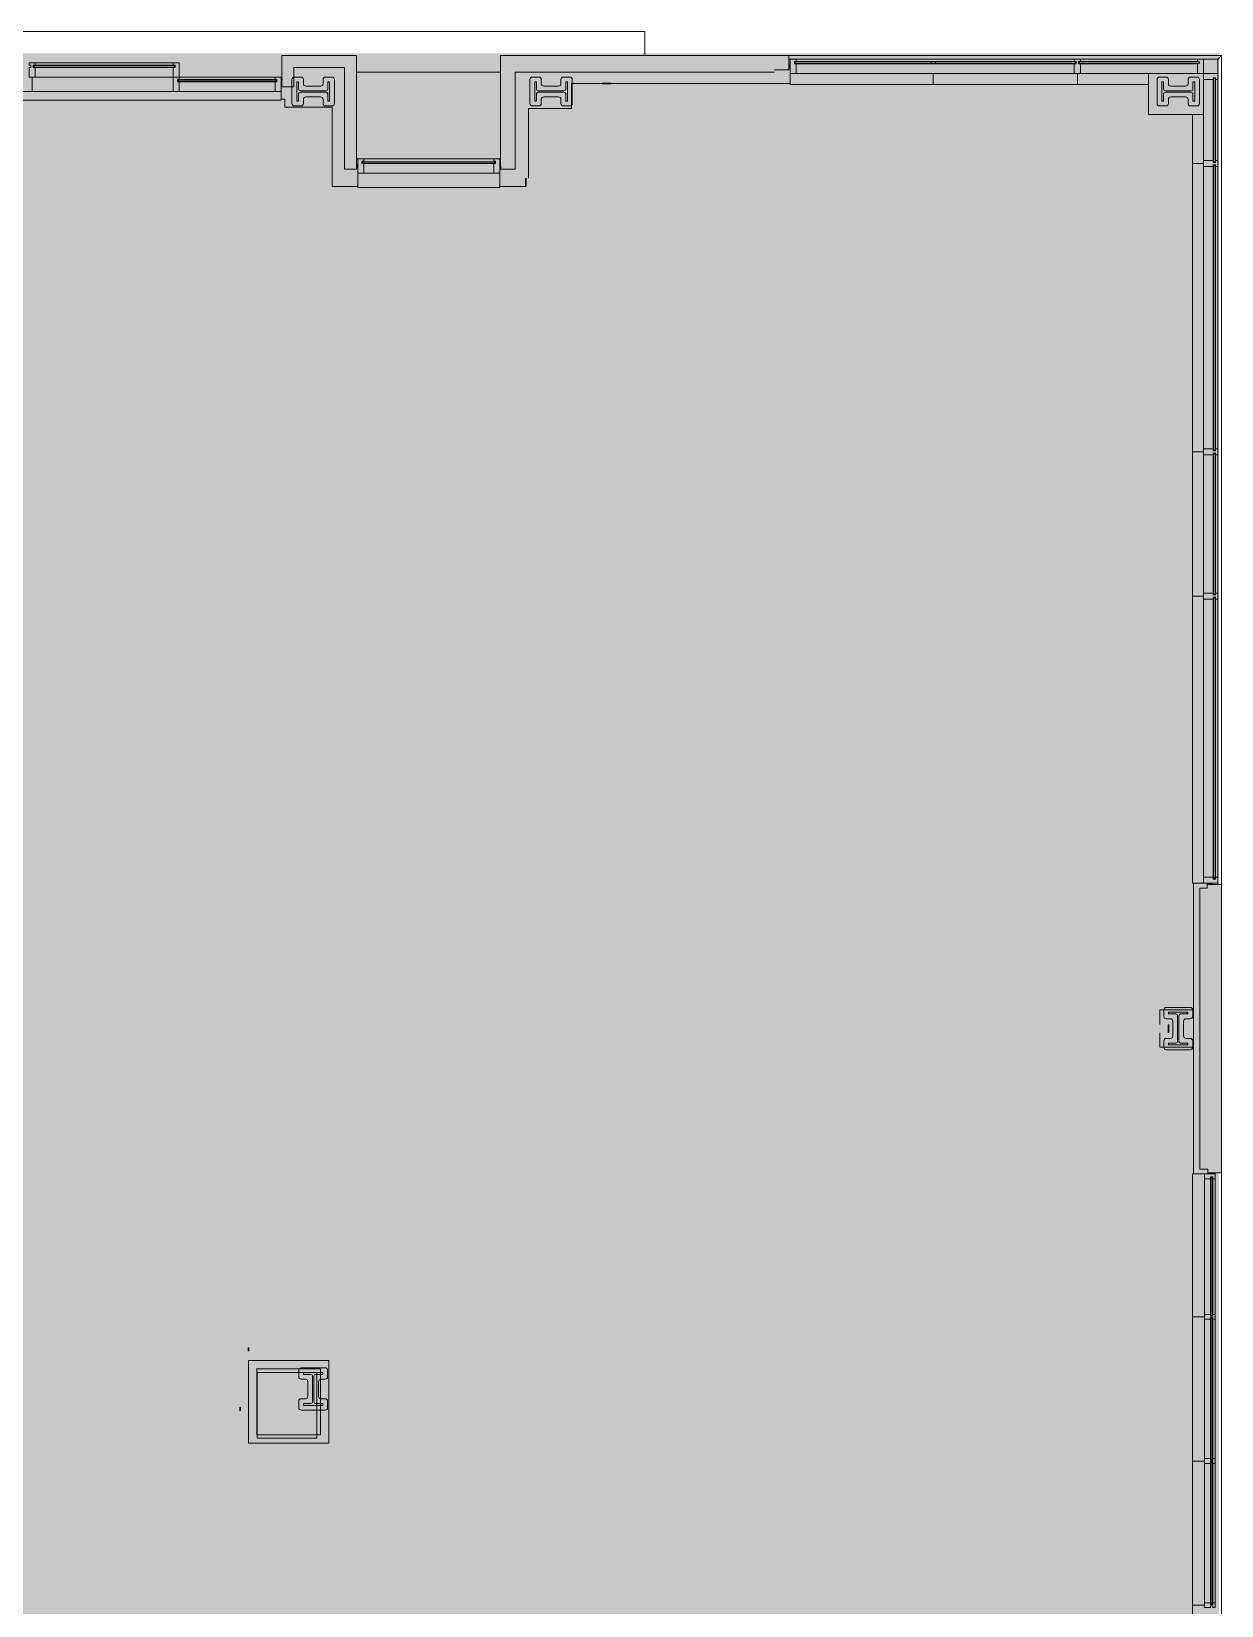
# Model space of a CAD drawing. Header units: inches. Extents: x 1724 to 6154, y -664 to 702.
# Drawn here: x 4029 to 4524, y 47 to 702 of the extents above; entities that cross this region are included whole.
import ezdxf

# ---------------------------------------------------------------- set-up
doc = ezdxf.new("R2010")
doc.units = ezdxf.units.IN
doc.header["$MEASUREMENT"] = 0
doc.layers.get('Defpoints').update_dxf_attribs({"color": 250, "lineweight": 9})
for name, color, linetype, lineweight in [('A-DETL-GENF', 92, 'Continuous', 9), ('A-DOOR', 250, 'Continuous', 9), ('A-GENM', 250, 'Continuous', 9), ('A-WALL', 250, 'Continuous', 9), ('A-WALL-PATT', 111, 'Continuous', 13), ('B-BASE', 250, 'Continuous', 9), ('I-WALL', 2, 'Continuous', 9), ('NABCA_dwg', 8, 'Continuous', 9), ('NB-ROD-SEAL', 250, 'Continuous', 9), ('NB-WIND-EXT', 250, 'Continuous', 9), ('NB-WIND-MULL', 250, 'Continuous', 9), ('NB-WIND-SILL', 250, 'Continuous', 9)]:
    doc.layers.add(name, color=color, linetype=linetype, lineweight=lineweight)

# ---------------------------------------------------------------- blocks, each defined once
blk = doc.blocks.new('NABCA_dwg_MA-2900-8th-120718_dwg-2391440-New Construction - Test Fit Plan-2421454-Reflected Ceiling Plan')
at = {"layer": 'B-BASE'}
for points in [[(-5937.71, -2602.6), (-5937.71, -2591.1), (-5938.21, -2591.1), (-5938.21, -2548.1), (-5969.21, -2548.1), (-5969.21, -2557.1), (-5969.59, -2557.1), (-5969.59, -2566.23), (-5968.04, -2566.23), (-5968.04, -2569.6), (-5948.34, -2569.6), (-5948.34, -2602.6), (-5938.21, -2602.6)], [(-5878.59, -2602.6), (-5867.71, -2602.6), (-5867.71, -2599.1), (-5866.59, -2599.1), (-5866.59, -2570.15), (-5848.67, -2570.15), (-5848.67, -2559.73), (-5757.71, -2559.73), (-5757.71, -2549.6), (-5758.21, -2549.6), (-5758.21, -2548.1), (-5878.21, -2548.1), (-5878.21, -2591.1), (-5878.59, -2591.1), (-5878.59, -2599.1)], [(-5589.84, -2572.6), (-5585.71, -2572.6), (-5585.71, -2555.6), (-5608.59, -2555.6), (-5608.59, -2572.6), (-5593.61, -2572.6)], [(-5580.84, -3013.6), (-5580.84, -3013.1), (-5578.21, -3013.1), (-5578.21, -2893.1), (-5579.71, -2893.1), (-5579.71, -2892.6), (-5589.84, -2892.6), (-5589.84, -2945.35), (-5603.84, -2945.35), (-5603.84, -2951.35), (-5600.21, -2951.35), (-5600.21, -2954.85), (-5603.84, -2954.85), (-5603.84, -2960.85), (-5589.84, -2960.85), (-5589.84, -3013.6)]]:
    blk.add_hatch(color=256, dxfattribs=at).paths.add_polyline_path(points, flags=0)
h = blk.add_hatch(color=256, dxfattribs=at)
h.paths.add_polyline_path([(-5954.71, -3125.65), (-5949.71, -3125.65), (-5949.71, -3091.27), (-5983.17, -3091.27), (-5983.17, -3125.65), (-5979.54, -3125.65)], flags=0)
h.paths.add_polyline_path([(-5968.7, -3123.6), (-5979.54, -3123.6), (-5979.54, -3096.27), (-5954.71, -3096.27), (-5954.71, -3123.6)], flags=0)
at = {"layer": 'A-DOOR', "color": 10, "lineweight": 30}
blk.add_line((-5983.17, -3087.39), (-5983.17, -3085.89), dxfattribs=at)
at = {"layer": 'A-GENM', "color": 10, "lineweight": 30}
blk.add_line((-5986.67, -3112.14), (-5986.67, -3110.64), dxfattribs=at)
at = {"layer": 'A-WALL', "color": 10, "lineweight": 30}
for p, q in [((-5832.46, -2559.73), (-5835.96, -2559.73)), ((-5867.71, -2599.1), (-5867.71, -2602.6)), ((-5600.21, -2954.85), (-5600.21, -2951.35))]:
    blk.add_line(p, q, dxfattribs=at)
at = {"layer": 'B-BASE'}
for p, q in [((-5755.59, -2551.4), (-5755.59, -2550.8)), ((-5699.09, -2551.4), (-5699.09, -2550.8)), ((-5697.34, -2551.4), (-5697.34, -2550.8)), ((-5639.09, -2551.4), (-5639.09, -2550.8)), ((-5637.34, -2551.4), (-5637.34, -2550.8)), ((-5964.04, -2557.1), (-5961.29, -2557.1)), ((-5959.29, -2560.85), (-5953.13, -2560.85)), ((-5952.13, -2558.6), (-5952.13, -2558.1)), ((-5952.13, -2559.85), (-5952.13, -2558.64)), ((-5951.13, -2557.1), (-5948.38, -2557.1)), ((-5947.38, -2558.1), (-5947.38, -2568.1)), ((-5938.21, -2555.1), (-5878.21, -2555.1)), ((-5866.04, -2568.1), (-5866.04, -2558.1)), ((-5865.04, -2557.1), (-5862.29, -2557.1)), ((-5861.29, -2558.1), (-5861.29, -2559.85)), ((-5860.29, -2560.85), (-5854.13, -2560.85)), ((-5853.13, -2559.85), (-5853.13, -2558.1)), ((-5852.13, -2557.1), (-5849.38, -2557.1)), ((-5698.21, -2555.6), (-5698.21, -2560.23)), ((-5638.21, -2555.6), (-5638.21, -2560.23)), ((-5605.04, -2568.1), (-5605.04, -2558.1)), ((-5604.04, -2557.1), (-5601.29, -2557.1)), ((-5600.29, -2558.1), (-5600.29, -2559.85)), ((-5599.29, -2560.85), (-5593.13, -2560.85)), ((-5592.13, -2559.85), (-5592.13, -2558.1)), ((-5591.13, -2557.1), (-5588.38, -2557.1)), ((-5587.38, -2558.1), (-5587.38, -2568.1)), ((-5581.51, -2557.73), (-5580.91, -2557.73)), ((-5579.71, -2555.6), (-5579.71, -2591.85)), ((-5961.54, -2562.85), (-5950.88, -2562.85)), ((-5950.88, -2563.35), (-5961.54, -2563.35)), ((-5960.29, -2566.35), (-5960.29, -2568.1)), ((-5953.13, -2565.35), (-5959.29, -2565.35)), ((-5952.13, -2568.1), (-5952.13, -2566.35)), ((-5862.54, -2562.85), (-5851.88, -2562.85)), ((-5851.88, -2563.35), (-5862.54, -2563.35)), ((-5861.29, -2566.35), (-5861.29, -2568.1)), ((-5854.13, -2565.35), (-5860.29, -2565.35)), ((-5853.13, -2568.1), (-5853.13, -2566.35)), ((-5601.54, -2562.85), (-5590.88, -2562.85)), ((-5590.88, -2563.35), (-5601.54, -2563.35)), ((-5600.29, -2566.35), (-5600.29, -2568.1)), ((-5593.13, -2565.35), (-5599.29, -2565.35)), ((-5592.13, -2568.1), (-5592.13, -2566.35)), ((-5961.29, -2569.1), (-5964.04, -2569.1)), ((-5948.38, -2569.1), (-5951.13, -2569.1)), ((-5862.29, -2569.1), (-5865.04, -2569.1)), ((-5849.38, -2569.1), (-5852.13, -2569.1)), ((-5601.29, -2569.1), (-5604.04, -2569.1)), ((-5588.38, -2569.1), (-5591.13, -2569.1)), ((-5590.34, -2572.6), (-5590.34, -2892.56)), ((-5935.59, -2592.3), (-5935.59, -2592.9)), ((-5935.21, -2591.1), (-5881.09, -2591.1)), ((-5880.71, -2592.9), (-5880.71, -2592.3)), ((-5585.71, -2593.1), (-5590.34, -2593.1)), ((-5581.51, -2592.23), (-5580.91, -2592.23)), ((-5581.51, -2593.98), (-5580.91, -2593.98)), ((-5585.71, -2594.35), (-5585.71, -2771.85)), ((-5579.71, -2594.35), (-5579.71, -2771.85)), ((-5585.71, -2713.1), (-5590.34, -2713.1)), ((-5581.51, -2712.23), (-5580.91, -2712.23)), ((-5581.51, -2713.98), (-5580.91, -2713.98)), ((-5585.71, -2773.1), (-5590.34, -2773.1)), ((-5581.51, -2772.23), (-5580.91, -2772.23)), ((-5581.51, -2773.98), (-5580.91, -2773.98)), ((-5602.21, -2948.02), (-5602.21, -2945.27)), ((-5601.21, -2944.27), (-5591.21, -2944.27)), ((-5590.21, -2945.27), (-5590.21, -2948.02)), ((-5599.46, -2949.02), (-5601.21, -2949.02)), ((-5598.46, -2956.18), (-5598.46, -2950.02)), ((-5593.96, -2950.02), (-5593.96, -2956.18)), ((-5591.21, -2949.02), (-5592.96, -2949.02)), ((-5602.21, -2960.93), (-5602.21, -2958.18)), ((-5601.21, -2957.18), (-5599.46, -2957.18)), ((-5592.96, -2957.18), (-5591.21, -2957.18)), ((-5590.21, -2958.18), (-5590.21, -2960.93)), ((-5591.21, -2961.93), (-5601.21, -2961.93)), ((-5590.34, -3013.6), (-5589.84, -3013.6)), ((-5582.64, -3014.85), (-5582.64, -3072.85)), ((-5582.04, -3014.85), (-5582.04, -3072.85)), ((-5582.04, -3072.48), (-5582.64, -3072.48)), ((-5585.34, -3073.1), (-5590.34, -3073.1)), ((-5585.71, -3073.1), (-5589.84, -3073.1)), ((-5585.34, -3074.1), (-5585.34, -3132.1)), ((-5582.64, -3073.35), (-5582.64, -3132.85)), ((-5582.04, -3073.73), (-5582.64, -3073.73)), ((-5582.04, -3073.35), (-5582.04, -3132.85)), ((-5580.84, -3074.1), (-5580.84, -3132.1)), ((-5962.21, -3098.02), (-5962.21, -3095.27)), ((-5961.21, -3094.27), (-5951.21, -3094.27)), ((-5956.46, -3108.43), (-5956.46, -3097.77)), ((-5955.96, -3097.77), (-5955.96, -3108.43)), ((-5953.21, -3097.02), (-5955.21, -3097.02)), ((-5950.21, -3095.27), (-5950.21, -3098.02)), ((-5959.46, -3099.02), (-5961.21, -3099.02)), ((-5958.46, -3106.18), (-5958.46, -3100.02)), ((-5953.96, -3100.02), (-5953.96, -3106.18)), ((-5951.21, -3099.02), (-5952.96, -3099.02)), ((-5962.21, -3110.93), (-5962.21, -3108.18)), ((-5961.21, -3107.18), (-5959.46, -3107.18)), ((-5955.21, -3109.18), (-5953.21, -3109.18)), ((-5952.96, -3107.18), (-5951.21, -3107.18)), ((-5950.21, -3108.18), (-5950.21, -3110.93)), ((-5953.21, -3111.93), (-5961.21, -3111.93)), ((-5954.71, -3111.93), (-5954.71, -3122.15)), ((-5951.21, -3111.93), (-5953.21, -3111.93)), ((-5979.54, -3123.6), (-5979.54, -3122.16)), ((-5585.34, -3133.1), (-5590.21, -3133.1)), ((-5585.34, -3134.1), (-5585.34, -3192.1)), ((-5582.04, -3132.48), (-5582.64, -3132.48)), ((-5582.64, -3133.35), (-5582.64, -3192.85)), ((-5582.04, -3133.73), (-5582.64, -3133.73)), ((-5582.04, -3133.35), (-5582.04, -3192.85)), ((-5580.84, -3134.1), (-5580.84, -3192.1)), ((-5585.34, -3193.1), (-5590.34, -3193.1)), ((-5582.04, -3192.48), (-5582.64, -3192.48))]:
    blk.add_line(p, q, dxfattribs=at)
at = {"layer": 'B-BASE', "flags": 128}
for points in [[(-5935.21, -3896.6), (-5935.21, -3904.1), (-8374.21, -3904.1), (-8374.21, -2881.08), (-8378.21, -2881.08), (-8378.21, -2538.1), (-5818.21, -2538.1), (-5818.21, -2548.1)], [(-5969.59, -2561.6), (-5969.59, -2566.23), (-5968.04, -2566.23), (-5968.04, -2569.6), (-5948.38, -2569.6), (-5968.04, -2569.6), (-5968.04, -2566.23), (-5969.59, -2566.23), (-5969.59, -2558.6), (-5969.59, -2557.1), (-5969.21, -2557.1), (-5969.21, -2548.1), (-5938.21, -2548.1), (-5938.21, -2591.1), (-5937.71, -2591.1), (-5937.71, -2593.6), (-5937.71, -2602.6), (-5948.34, -2602.6), (-5948.34, -2593.6), (-5948.34, -2569.6), (-5948.38, -2569.6), (-5948.34, -2569.6), (-5948.34, -2593.6), (-5948.34, -2602.6), (-5937.71, -2602.6), (-5937.71, -2594.6)], [(-5878.59, -2594.6), (-5878.59, -2602.6), (-5867.71, -2602.6), (-5878.59, -2602.6), (-5878.59, -2593.6), (-5878.59, -2591.1), (-5878.21, -2591.1), (-5878.21, -2548.1), (-5758.21, -2548.1), (-5578.21, -2548.1), (-5579.71, -2549.6)], [(-5764.21, -2554.1), (-5758.21, -2554.1), (-5758.21, -2548.1), (-5878.21, -2548.1), (-5878.21, -2593.6), (-5878.21, -2595.35), (-5872.21, -2595.35), (-5872.21, -2593.6), (-5872.21, -2555.1), (-5764.21, -2555.1)], [(-5758.21, -2548.1), (-5758.21, -2549.6), (-5757.71, -2549.6), (-5757.71, -2551.88), (-5757.71, -2555.6), (-5755.21, -2555.6), (-5755.21, -2551.88), (-5755.21, -2551.6), (-5755.96, -2551.6), (-5755.96, -2550.6), (-5755.21, -2550.6), (-5755.21, -2549.6), (-5699.46, -2549.6), (-5639.46, -2549.6)], [(-5578.21, -2548.1), (-5578.21, -2593.1), (-5578.21, -2893.1), (-5578.21, -2947.92), (-5578.21, -3013.1), (-5583.84, -3013.1), (-5578.21, -3013.1)], [(-5755.21, -2549.6), (-5757.71, -2549.6), (-5757.71, -2551.88), (-5757.71, -2559.73), (-5832.46, -2559.73), (-5757.71, -2559.73), (-5757.71, -2555.6)], [(-5636.96, -2555.6), (-5636.96, -2551.88), (-5636.96, -2551.6), (-5637.71, -2551.6), (-5637.71, -2550.6), (-5636.96, -2550.6), (-5636.96, -2549.6), (-5639.46, -2549.6), (-5639.46, -2550.6), (-5638.71, -2550.6), (-5638.71, -2551.6), (-5639.46, -2551.6), (-5639.46, -2551.88), (-5639.46, -2555.6), (-5698.21, -2555.6), (-5755.21, -2555.6)], [(-5585.71, -2549.6), (-5585.71, -2551.88), (-5585.71, -2555.6), (-5581.71, -2555.6), (-5579.71, -2555.6), (-5579.71, -2549.6), (-5585.71, -2549.6), (-5636.96, -2549.6)], [(-5965.04, -2568.1), (-5965.04, -2558.6), (-5965.04, -2558.1)], [(-5962.29, -2564.1), (-5962.29, -2567.1), (-5963.04, -2567.1), (-5963.04, -2559.1), (-5962.29, -2559.1), (-5962.29, -2562.1)], [(-5960.29, -2558.1), (-5960.29, -2558.6), (-5960.29, -2559.85)], [(-5950.13, -2562.1), (-5950.13, -2559.1), (-5949.38, -2559.1), (-5949.38, -2567.1), (-5950.13, -2567.1), (-5950.13, -2564.1)], [(-5863.29, -2564.1), (-5863.29, -2567.1), (-5864.04, -2567.1), (-5864.04, -2559.1), (-5863.29, -2559.1), (-5863.29, -2562.1)], [(-5851.13, -2562.1), (-5851.13, -2559.1), (-5850.38, -2559.1), (-5850.38, -2567.1), (-5851.13, -2567.1), (-5851.13, -2564.1)], [(-5848.38, -2558.1), (-5848.38, -2559.73), (-5848.38, -2568.1)], [(-5757.71, -2559.73), (-5757.71, -2560.23), (-5608.59, -2560.23)], [(-5639.46, -2555.6), (-5636.96, -2555.6), (-5585.71, -2555.6), (-5585.71, -2591.85)], [(-5602.29, -2564.1), (-5602.29, -2567.1), (-5603.04, -2567.1), (-5603.04, -2559.1), (-5602.29, -2559.1), (-5602.29, -2562.1)], [(-5590.13, -2562.1), (-5590.13, -2559.1), (-5589.38, -2559.1), (-5589.38, -2567.1), (-5590.13, -2567.1), (-5590.13, -2564.1)], [(-5935.21, -2597.1), (-5881.09, -2597.1), (-5881.09, -2593.6), (-5881.09, -2593.1), (-5880.34, -2593.1), (-5880.34, -2592.1), (-5881.09, -2592.1), (-5881.09, -2591.1), (-5878.59, -2591.1), (-5878.59, -2593.6), (-5878.59, -2597.1), (-5881.09, -2597.1)], [(-5878.59, -2602.6), (-5878.59, -2603.1), (-5937.71, -2603.1), (-5937.71, -2602.6)], [(-5583.84, -3013.6), (-5583.84, -3011.6), (-5587.21, -3011.6), (-5587.21, -2947.92), (-5587.21, -2894.6), (-5584.21, -2894.6), (-5584.21, -2893.1), (-5581.71, -2893.1), (-5578.21, -2893.1), (-5578.21, -2947.92), (-5578.21, -3013.1), (-5578.21, -2893.1), (-5579.71, -2893.1), (-5579.71, -2892.6), (-5581.71, -2892.6), (-5585.71, -2892.6), (-5585.71, -2890.1), (-5585.71, -2774.35), (-5585.71, -2801.85)], [(-5579.71, -2801.85), (-5579.71, -2774.35), (-5579.71, -2890.1), (-5579.71, -2892.6), (-5581.71, -2892.6), (-5585.71, -2892.6), (-5585.71, -2890.1), (-5581.71, -2890.1), (-5581.71, -2890.85), (-5580.71, -2890.85), (-5580.71, -2890.1), (-5579.71, -2890.1), (-5580.71, -2890.1)], [(-5589.84, -2892.6), (-5590.3, -2892.6), (-5589.84, -2892.6), (-5589.84, -2945.35), (-5603.84, -2945.35), (-5603.84, -2951.35), (-5603.84, -2945.35), (-5589.84, -2945.35), (-5589.84, -2892.6), (-5589.84, -2947.92), (-5589.84, -3013.6), (-5585.34, -3013.6), (-5589.84, -3013.6), (-5589.84, -2960.85), (-5603.84, -2960.85), (-5603.84, -2954.85), (-5603.84, -2960.85), (-5589.84, -2960.85), (-5589.84, -3013.6), (-5582.84, -3013.6), (-5580.84, -3013.6), (-5580.84, -3013.1), (-5578.21, -3013.1), (-5578.21, -3673.1)], [(-5579.71, -2890.1), (-5579.71, -2892.6), (-5581.71, -2892.6), (-5589.83, -2892.6), (-5585.71, -2892.6), (-5589.83, -2892.6)], [(-5583.84, -3013.1), (-5583.84, -3011.6), (-5587.21, -3011.6), (-5587.21, -2947.92), (-5587.21, -2894.6), (-5584.21, -2894.6), (-5584.21, -2893.1)], [(-5580.71, -2890.09), (-5581.71, -2890.09), (-5585.71, -2890.09), (-5585.71, -2892.59)], [(-5584.21, -2892.6), (-5584.21, -2893.1), (-5581.71, -2893.1), (-5578.21, -2893.1)], [(-5585.34, -3313.1), (-5590.34, -3313.1), (-5590.34, -3013.61)], [(-5585.34, -3072.1), (-5585.34, -3015.6), (-5585.34, -3013.6), (-5582.84, -3013.6), (-5580.84, -3013.6), (-5580.84, -3015.6), (-5580.84, -3072.1)], [(-5585.34, -3015.6), (-5582.86, -3015.6), (-5585.34, -3015.6), (-5585.34, -3013.6), (-5582.84, -3013.6), (-5580.84, -3013.6), (-5580.84, -3015.6), (-5581.84, -3015.6), (-5581.84, -3014.85), (-5582.84, -3014.85), (-5582.84, -3015.6)], [(-5581.84, -3072.85), (-5581.84, -3072.1), (-5580.84, -3072.1), (-5580.84, -3074.1), (-5581.84, -3074.1), (-5581.84, -3073.35), (-5582.84, -3073.35), (-5582.84, -3074.1), (-5585.34, -3074.1), (-5585.34, -3072.1), (-5582.84, -3072.1), (-5582.84, -3072.85), (-5582.84, -3015.6), (-5582.84, -3014.85), (-5581.84, -3014.85), (-5581.84, -3015.6)], [(-5580.84, -3015.6), (-5581.84, -3015.6), (-5581.84, -3072.85), (-5582.84, -3072.85)], [(-5582.84, -3074.1), (-5582.84, -3132.85), (-5582.84, -3132.1), (-5585.34, -3132.1), (-5585.34, -3134.1), (-5582.84, -3134.1), (-5582.84, -3133.35), (-5581.84, -3133.35), (-5581.84, -3134.1), (-5580.84, -3134.1), (-5580.84, -3132.1), (-5581.84, -3132.1), (-5581.84, -3132.85)], [(-5581.84, -3074.1), (-5581.84, -3132.85), (-5582.84, -3132.85)], [(-5979.54, -3122.15), (-5979.54, -3096.27), (-5954.71, -3096.27), (-5954.71, -3122.15)], [(-5979.54, -3122.15), (-5979.54, -3096.27), (-5962.21, -3096.27)], [(-5957.21, -3097.02), (-5960.21, -3097.02), (-5960.21, -3096.27), (-5953.21, -3096.27)], [(-5953.21, -3096.27), (-5952.21, -3096.27), (-5952.21, -3097.02), (-5953.21, -3097.02)], [(-5953.21, -3109.93), (-5960.21, -3109.93), (-5960.21, -3109.18), (-5957.21, -3109.18)], [(-5953.21, -3109.18), (-5952.21, -3109.18), (-5952.21, -3109.93), (-5953.21, -3109.93)], [(-5954.71, -3122.15), (-5954.71, -3123.6), (-5979.54, -3123.6)], [(-5954.71, -3122.15), (-5954.71, -3123.6), (-5979.54, -3123.6), (-5979.54, -3122.16)], [(-5582.84, -3134.1), (-5582.84, -3192.85), (-5582.84, -3192.1), (-5585.34, -3192.1), (-5585.34, -3194.1), (-5582.84, -3194.1), (-5582.84, -3193.35), (-5581.84, -3193.35), (-5581.84, -3194.1), (-5580.84, -3194.1), (-5580.84, -3192.1), (-5581.84, -3192.1), (-5581.84, -3192.85)], [(-5581.84, -3134.1), (-5581.84, -3192.85), (-5582.84, -3192.85)]]:
    blk.add_lwpolyline(points, dxfattribs=at)
for points in [[(-5969.21, -2558.6), (-5969.21, -2561.1), (-5964.21, -2561.1), (-5964.21, -2558.6), (-5964.21, -2553.1), (-5943.21, -2553.1), (-5943.21, -2593.6), (-5943.21, -2595.35), (-5938.21, -2595.35), (-5938.21, -2593.6), (-5938.21, -2548.1), (-5969.21, -2548.1)], [(-5588.21, -2550.6), (-5587.46, -2550.6), (-5587.46, -2551.6), (-5588.21, -2551.6), (-5588.21, -2551.88), (-5588.21, -2555.6), (-5585.71, -2555.6), (-5585.71, -2551.88), (-5585.71, -2549.6), (-5588.21, -2549.6)], [(-5866.59, -2599.1), (-5866.59, -2570.15), (-5848.67, -2570.15), (-5848.67, -2559.73), (-5835.96, -2559.73), (-5848.67, -2559.73), (-5848.67, -2570.15), (-5866.59, -2570.15)], [(-5585.71, -2572.6), (-5608.59, -2572.6), (-5608.59, -2555.6), (-5585.71, -2555.6), (-5608.59, -2555.6), (-5608.59, -2572.6), (-5585.71, -2572.6), (-5585.71, -2555.6)], [(-5580.71, -2558.1), (-5580.71, -2557.35), (-5581.71, -2557.35), (-5581.71, -2558.1), (-5585.71, -2558.1), (-5585.71, -2555.6), (-5581.71, -2555.6), (-5579.71, -2555.6), (-5579.71, -2558.1)], [(-5935.21, -2593.6), (-5935.21, -2597.1), (-5937.71, -2597.1), (-5937.71, -2593.6), (-5937.71, -2591.1), (-5935.21, -2591.1), (-5935.21, -2592.1), (-5935.96, -2592.1), (-5935.96, -2593.1), (-5935.21, -2593.1)], [(-5581.71, -2592.6), (-5581.71, -2591.85), (-5585.71, -2591.85), (-5585.71, -2594.35), (-5581.71, -2594.35), (-5581.71, -2593.6), (-5580.71, -2593.6), (-5580.71, -2594.35), (-5579.71, -2594.35), (-5579.71, -2591.85), (-5580.71, -2591.85), (-5580.71, -2592.6)], [(-5581.71, -2713.6), (-5581.71, -2714.35), (-5585.71, -2714.35), (-5585.71, -2711.85), (-5581.71, -2711.85), (-5581.71, -2712.6), (-5580.71, -2712.6), (-5580.71, -2711.85), (-5579.71, -2711.85), (-5579.71, -2714.35), (-5580.71, -2714.35), (-5580.71, -2713.6)], [(-5581.71, -2772.6), (-5581.71, -2771.85), (-5585.71, -2771.85), (-5585.71, -2774.35), (-5581.71, -2774.35), (-5581.71, -2773.6), (-5580.71, -2773.6), (-5580.71, -2774.35), (-5579.71, -2774.35), (-5579.71, -2771.85), (-5580.71, -2771.85), (-5580.71, -2772.6)], [(-5580.91, -2890.48), (-5581.51, -2890.48)], [(-5595.21, -2947.02), (-5592.21, -2947.02), (-5592.21, -2946.27), (-5600.21, -2946.27), (-5592.21, -2946.27), (-5592.21, -2947.02)], [(-5600.21, -2946.27), (-5600.21, -2947.02), (-5597.21, -2947.02), (-5600.21, -2947.02)], [(-5596.46, -2947.77), (-5596.46, -2958.43)], [(-5595.96, -2958.43), (-5595.96, -2947.77)], [(-5597.21, -2959.18), (-5600.21, -2959.18), (-5600.21, -2959.93), (-5592.21, -2959.93), (-5592.21, -2959.18), (-5595.21, -2959.18), (-5592.21, -2959.18), (-5592.21, -2959.93), (-5600.21, -2959.93), (-5600.21, -2959.18)], [(-5582.64, -3015.23), (-5582.04, -3015.23)], [(-5949.71, -3125.65), (-5949.71, -3091.27), (-5983.17, -3091.27), (-5949.71, -3091.27)]]:
    blk.add_lwpolyline(points, close=True, dxfattribs=at)
at = {"layer": 'B-BASE'}
for centre, radius, start, end in [((-5757.98, -2551.56), 0.419, 236.64777, 309.97822), ((-5757.98, -2551.69), 0.419, 236.64777, 309.97822), ((-5757.98, -2551.86), 0.419, 236.64777, 309.97822), ((-5757.98, -2552.05), 0.419, 236.64777, 309.97822), ((-5757.98, -2552.28), 0.419, 236.64777, 309.97822), ((-5964.04, -2558.1), 1, 90, 180), ((-5961.29, -2558.1), 1, 0, 90), ((-5959.29, -2559.85), 1, 180, 270), ((-5953.13, -2559.85), 1, 270, 0), ((-5951.13, -2558.1), 1, 90, 180), ((-5948.38, -2558.1), 1, 0, 90), ((-5865.04, -2558.1), 1, 90, 180), ((-5862.29, -2558.1), 1, 0, 90), ((-5860.29, -2559.85), 1, 180, 270), ((-5854.13, -2559.85), 1, 270, 0), ((-5852.13, -2558.1), 1, 90, 180), ((-5849.38, -2558.1), 1, 0, 90), ((-5604.04, -2558.1), 1, 90, 180), ((-5601.29, -2558.1), 1, 0, 90), ((-5599.29, -2559.85), 1, 180, 270), ((-5593.13, -2559.85), 1, 270, 0), ((-5591.13, -2558.1), 1, 90, 180), ((-5588.38, -2558.1), 1, 0, 90), ((-5961.54, -2562.1), 0.75, 180, 270), ((-5961.54, -2564.1), 0.75, 90, 180), ((-5959.29, -2566.35), 1, 90, 180), ((-5953.13, -2566.35), 1, 0, 90), ((-5950.88, -2562.1), 0.75, 270, 0), ((-5950.88, -2564.1), 0.75, 0, 90), ((-5862.54, -2562.1), 0.75, 180, 270), ((-5862.54, -2564.1), 0.75, 90, 180), ((-5860.29, -2566.35), 1, 90, 180), ((-5854.13, -2566.35), 1, 0, 90), ((-5851.88, -2562.1), 0.75, 270, 0), ((-5851.88, -2564.1), 0.75, 0, 90), ((-5601.54, -2562.1), 0.75, 180, 270), ((-5601.54, -2564.1), 0.75, 90, 180), ((-5599.29, -2566.35), 1, 90, 180), ((-5593.13, -2566.35), 1, 0, 90), ((-5590.88, -2562.1), 0.75, 270, 0), ((-5590.88, -2564.1), 0.75, 0, 90), ((-5964.04, -2568.1), 1, 180, 270), ((-5961.29, -2568.1), 1, 270, 0), ((-5951.13, -2568.1), 1, 180, 270), ((-5948.38, -2568.1), 1, 270, 0), ((-5865.04, -2568.1), 1, 180, 270), ((-5862.29, -2568.1), 1, 270, 0), ((-5852.13, -2568.1), 1, 180, 270), ((-5849.38, -2568.1), 1, 270, 315), ((-5849.38, -2568.1), 1, 315, 0), ((-5604.04, -2568.1), 1, 180, 270), ((-5601.29, -2568.1), 1, 270, 0), ((-5591.13, -2568.1), 1, 180, 270), ((-5588.38, -2568.1), 1, 270, 0), ((-5937.98, -2593.14), 0.419, 236.64777, 309.97822), ((-5937.98, -2593.27), 0.419, 236.64777, 307.41372), ((-5937.98, -2593.44), 0.419, 236.64777, 309.97822), ((-5937.98, -2593.63), 0.419, 236.64777, 309.97822), ((-5937.98, -2593.86), 0.419, 236.64777, 309.97822), ((-5878.39, -2593.3), 0.255, 217.96973, 313.20325), ((-5878.39, -2593.61), 0.255, 217.96973, 313.20325), ((-5878.39, -2593.8), 0.255, 217.96973, 313.20325), ((-5878.39, -2594.03), 0.255, 217.96973, 313.20325), ((-5878.39, -2593.44), 0.255, 221.30391, 313.20325), ((-5582.52, -2892.87), 0.419, 140.02178, 213.35223), ((-5582.29, -2892.87), 0.419, 140.02178, 213.35223), ((-5582.1, -2892.87), 0.419, 140.02178, 213.35223), ((-5581.93, -2892.87), 0.419, 140.02178, 213.35223), ((-5581.79, -2892.87), 0.419, 140.02178, 213.35223), ((-5601.21, -2945.27), 1, 90, 180), ((-5601.21, -2948.02), 1, 180, 270), ((-5597.21, -2947.77), 0.75, 0, 90), ((-5597.21, -2947.77), 0.75, 0, 90), ((-5595.21, -2947.77), 0.75, 90, 180), ((-5595.21, -2947.77), 0.75, 90, 180), ((-5591.21, -2945.27), 1, 0, 90), ((-5591.21, -2948.02), 1, 270, 0), ((-5599.46, -2950.02), 1, 0, 90), ((-5592.96, -2950.02), 1, 90, 180), ((-5601.21, -2958.18), 1, 90, 180), ((-5601.21, -2960.93), 1, 180, 270), ((-5599.46, -2956.18), 1, 270, 0), ((-5597.21, -2958.43), 0.75, 270, 0), ((-5597.21, -2958.43), 0.75, 270, 0), ((-5595.21, -2958.43), 0.75, 180, 270), ((-5595.21, -2958.43), 0.75, 180, 270), ((-5592.96, -2956.18), 1, 180, 270), ((-5591.21, -2958.18), 1, 0, 90), ((-5591.21, -2960.93), 1, 270, 0), ((-5582.02, -3013.33), 0.419, 146.64777, 219.97822), ((-5581.79, -3013.33), 0.419, 146.64777, 219.97822), ((-5581.6, -3013.33), 0.419, 146.64777, 219.97822), ((-5581.43, -3013.33), 0.419, 146.64777, 219.97822), ((-5581.29, -3013.33), 0.419, 146.64777, 219.97822), ((-5961.21, -3095.27), 1, 148.18019, 180), ((-5961.21, -3098.02), 1, 180, 270), ((-5961.21, -3095.27), 1, 90, 148.18019), ((-5957.21, -3097.77), 0.75, 0, 90), ((-5955.21, -3097.77), 0.75, 90, 180), ((-5951.21, -3095.27), 1, 0, 90), ((-5951.21, -3098.02), 1, 270, 0), ((-5959.46, -3100.02), 1, 0, 90), ((-5952.96, -3100.02), 1, 106.069, 180), ((-5952.96, -3100.02), 1, 90, 106.069), ((-5961.21, -3108.18), 1, 90, 180), ((-5961.21, -3110.93), 1, 180, 270), ((-5959.46, -3106.18), 1, 270, 0), ((-5957.21, -3108.43), 0.75, 270, 0), ((-5955.21, -3108.43), 0.75, 180, 270), ((-5952.96, -3106.18), 1, 180, 253.931), ((-5952.96, -3106.18), 1, 253.931, 270), ((-5951.21, -3108.18), 1, 0, 90), ((-5951.21, -3110.93), 1, 270, 0)]:
    blk.add_arc(centre, radius, start, end, dxfattribs=at)
for centre, major_axis in [((-5757.97, -2553.11), (0, 0.333)), ((-5937.97, -2594.7), (0, 0.333)), ((-5878.33, -2594.7), (0, 0.333)), ((-5583.35, -2892.86), (0.333, 0)), ((-5582.85, -3013.35), (0.333, 0))]:
    blk.add_ellipse(centre, major_axis=major_axis, ratio=0.724983, dxfattribs=at)
at = {"layer": 'Defpoints', "flags": 128}
blk.add_lwpolyline([(-5983.17, -3091.27), (-5949.71, -3091.27), (-5949.71, -3125.65), (-5983.17, -3125.65)], close=True, dxfattribs=at)
at = {"layer": 'NB-ROD-SEAL'}
for centre in [(-5969.32, -2556.78), (-5969.32, -2556.92), (-5969.32, -2557.08), (-5969.32, -2557.28), (-5969.32, -2557.5)]:
    blk.add_arc(centre, 0.419, 230.02178, 303.35223, dxfattribs=at)
blk.add_ellipse((-5969.33, -2558.21), major_axis=(0, 0.333), ratio=0.724983, dxfattribs=at)
at = {"layer": 'NB-WIND-EXT'}
for p, q in [((-6072.71, -2552.1), (-6014.46, -2552.1)), ((-6072.71, -2552.3), (-6013.71, -2552.3)), ((-6072.71, -2552.9), (-6013.71, -2552.9)), ((-6072.71, -2553.1), (-6014.46, -2553.1)), ((-6072.34, -2552.9), (-6072.34, -2552.3)), ((-6014.09, -2552.9), (-6014.09, -2552.3)), ((-5587.46, -2550.8), (-5637.71, -2550.8)), ((-5587.46, -2551.4), (-5637.71, -2551.4)), ((-5588.21, -2550.6), (-5636.96, -2550.6)), ((-5588.21, -2551.6), (-5636.96, -2551.6)), ((-6012.71, -2558.3), (-5971.34, -2558.3)), ((-6012.71, -2558.9), (-5971.34, -2558.9)), ((-6011.96, -2558.1), (-5971.34, -2558.1)), ((-6011.96, -2559.1), (-5971.34, -2559.1)), ((-5581.71, -2558.1), (-5581.71, -2592.6)), ((-5581.51, -2557.35), (-5581.51, -2592.6)), ((-5580.91, -2557.35), (-5580.91, -2592.6)), ((-5580.71, -2558.1), (-5580.71, -2591.85)), ((-5935.96, -2592.3), (-5880.34, -2592.3)), ((-5935.96, -2592.9), (-5880.34, -2592.9)), ((-5935.21, -2593.1), (-5881.09, -2593.1)), ((-5921.46, -2593.1), (-5880.34, -2593.1)), ((-5581.51, -2593.6), (-5581.51, -2712.6)), ((-5580.91, -2593.6), (-5580.91, -2712.6)), ((-5581.71, -2594.35), (-5581.71, -2712.6)), ((-5580.71, -2594.35), (-5580.71, -2712.6)), ((-5581.71, -2713.6), (-5581.71, -2772.6)), ((-5581.51, -2713.6), (-5581.51, -2772.6)), ((-5580.91, -2713.6), (-5580.91, -2772.6)), ((-5580.71, -2713.6), (-5580.71, -2771.85)), ((-5581.71, -2802.6), (-5581.71, -2773.6))]:
    blk.add_line(p, q, dxfattribs=at)
at = {"layer": 'NB-WIND-EXT', "flags": 128}
for points in [[(-5755.96, -2550.8), (-5698.71, -2550.8), (-5638.71, -2550.8)], [(-5755.96, -2551.4), (-5697.71, -2551.4), (-5638.71, -2551.4)], [(-5755.21, -2550.6), (-5699.46, -2550.6), (-5639.46, -2550.6)], [(-5755.21, -2551.6), (-5699.46, -2551.6), (-5639.46, -2551.6)], [(-6012.34, -2558.9), (-6012.34, -2558.6), (-6012.34, -2558.3)], [(-5971.71, -2558.3), (-5971.71, -2558.6), (-5971.71, -2558.9)], [(-5585.71, -2890.1), (-5581.71, -2890.1), (-5581.71, -2774.35)], [(-5580.71, -2802.6), (-5580.71, -2774.35), (-5580.71, -2890.1), (-5580.71, -2890.85), (-5581.71, -2890.85), (-5581.71, -2890.1)], [(-5581.51, -2802.6), (-5581.51, -2773.6), (-5581.51, -2890.85)], [(-5580.91, -2802.6), (-5580.91, -2773.6), (-5580.91, -2890.85)]]:
    blk.add_lwpolyline(points, dxfattribs=at)
at = {"layer": 'NB-WIND-MULL', "flags": 128}
for points in [[(-6073.71, -2553.1), (-6073.71, -2552.1), (-6074.46, -2552.1), (-6074.46, -2551.1), (-6071.96, -2551.1), (-6071.96, -2552.1), (-6072.71, -2552.1), (-6072.71, -2553.1), (-6071.96, -2553.1), (-6071.96, -2557.1), (-6074.46, -2557.1), (-6074.46, -2553.1)], [(-6014.46, -2551.1), (-6014.46, -2552.1), (-6013.71, -2552.1), (-6013.71, -2553.1), (-6014.46, -2553.1), (-6014.46, -2557.1), (-6011.96, -2557.1), (-6011.96, -2551.1)], [(-6011.96, -2557.1), (-6011.96, -2558.1), (-6012.71, -2558.1), (-6012.71, -2558.6), (-6012.71, -2559.1), (-6011.96, -2559.1), (-6011.96, -2563.1), (-6014.46, -2563.1), (-6014.46, -2558.6), (-6014.46, -2557.1)], [(-5972.09, -2557.1), (-5972.09, -2558.1), (-5971.34, -2558.1), (-5971.34, -2558.6), (-5971.34, -2559.1), (-5972.09, -2559.1), (-5972.09, -2563.1), (-5969.59, -2563.1), (-5969.59, -2558.6), (-5969.59, -2557.1)]]:
    blk.add_lwpolyline(points, close=True, dxfattribs=at)
at = {"layer": 'NB-WIND-SILL'}
for p, q in [((-6071.97, -2551.1), (-6014.46, -2551.1)), ((-6071.97, -2557.1), (-6014.46, -2557.1)), ((-6011.96, -2557.1), (-5972.09, -2557.1)), ((-6234.34, -2563.1), (-5972.09, -2563.1))]:
    blk.add_line(p, q, dxfattribs=at)
at = {"layer": 'NB-WIND-SILL', "flags": 128}
for points in [[(-6073.21, -2557.1), (-6073.21, -2558.6), (-6073.21, -2563.1)], [(-5969.59, -2566.23), (-5969.59, -2566.73), (-6236.84, -2566.73), (-6236.84, -2566.23)]]:
    blk.add_lwpolyline(points, dxfattribs=at)
blk = doc.blocks.new('NABCA_dwg-2391440-Reflected Ceiling Plan')
blk.add_blockref('NABCA_dwg_MA-2900-8th-120718_dwg-2391440-New Construction - Test Fit Plan-2421454-Reflected Ceiling Plan', (10102.48, 3240.5))

msp = doc.modelspace()

# ---------------------------------------------------------------- hatches: boundary and pattern name
at = {"layer": 'A-DETL-GENF'}
h = msp.add_hatch(color=9, dxfattribs=at)
h.paths.add_polyline_path([(4155.65, -656.64), (4227.27, -656.64), (4227.27, -625.6), (4226.77, -625.6), (4226.77, -614.1), (4238.9, -614.1), (4238.9, -630.43), (4255.6, -630.43), (4255.6, -645.98), (4344.65, -645.98), (4344.65, -656.1), (4344.27, -656.1), (4344.27, -656.64), (4523.27, -656.64), (4523.27, 227.4), (4521.65, 227.4), (4521.65, 226.9), (4512.65, 226.9), (4512.65, 279.65), (4498.65, 279.65), (4498.65, 285.65), (4502.27, 285.65), (4502.27, 289.15), (4498.65, 289.15), (4498.65, 295.15), (4512.65, 295.15), (4512.65, 347.9), (4522.77, 347.9), (4522.77, 347.4), (4523.27, 347.4), (4523.27, 693.36), (2951.02, 693.36), (2951.02, 690.9), (2965.27, 690.9), (2965.28, 683.4), (2965.57, 682.82), (2965.57, 674.27), (2961.1, 674.27), (2961.1, 670.9), (2951.02, 670.9), (2951.02, 216.9), (3031.16, 216.9), (3031.16, 215.4), (3960.02, 215.4), (3960.02, 129.86), (3958.27, 129.86), (3958.27, 128.36), (3960.02, 128.36), (3960.02, 43.36), (3958.82, 43.36), (3958.82, 35.36), (3960.02, 35.36), (3960.02, -118.6), (3767.91, -118.64), (3767.91, -176.64), (4031.27, -176.64), (4031.27, -656.64), (4137.44, -656.64)], flags=0)
h.paths.add_polyline_path([(4167.27, -656.1), (4133.27, -656.1), (4133.27, -648.6), (4132.9, -648.6), (4132.9, -639.48), (4137.44, -639.48), (4137.44, -633.43), (4155.65, -633.43), (4155.65, -614.01), (4167.65, -614.01), (4167.65, -625.6), (4167.27, -625.6), (4167.27, -648.6)], flags=0)
h.paths.add_polyline_path([(4516.57, -650.1), (4496.9, -650.1), (4496.9, -630.1), (4516.77, -630.1), (4516.77, -650.1)], flags=0)
h.paths.add_polyline_path([(2286.86, -118.6), (2286.99, -118.6), (2286.99, -118.54), (2286.86, -118.54), (2286.86, -114.04), (2286.99, -114.04), (2286.99, -113.98), (2340.61, -113.98), (2340.61, 53.4), (2244.61, 53.4), (2244.61, -113.98), (2250.99, -113.98), (2250.99, -118.6)], flags=0)
h.paths.add_polyline_path([(2404.27, -118.6), (2404.24, -114.04), (2462.31, -114.04), (2462.27, 124.4), (2362.27, 124.4), (2362.27, -114.04), (2368.24, -114.04), (2368.27, -118.6), (2404.24, -118.6)], flags=0)
h.paths.add_polyline_path([(2525.57, -118.6), (2551.01, -118.6), (2551.01, -115.95), (2545.01, -115.95), (2545.01, -111.33), (2551.01, -111.33), (2551.01, -102.2), (2544.99, -102.2), (2544.99, -97.58), (2563.01, -97.58), (2563.01, -87.48), (2705.66, -87.48), (2705.66, 97.9), (2662.66, 97.9), (2662.66, 109.27), (2503.01, 109.27), (2503.01, -97.58), (2508.99, -97.58), (2508.99, -102.2), (2503.01, -102.2), (2503.01, -111.33), (2509.05, -111.33), (2509.05, -111.39), (2509.11, -111.39), (2509.11, -115.89), (2508.96, -115.89), (2508.96, -115.95), (2499.76, -115.95), (2499.76, -118.6), (2508.96, -118.6)], flags=0)
h.paths.add_polyline_path([(2907.29, -118.6), (2907.29, -100.6), (2859.29, -100.6), (2859.29, -118.6), (2894.64, -118.6)], flags=0)
h.paths.add_polyline_path([(2767.91, -118.6), (2767.91, -113.98), (2786.66, -113.98), (2786.66, -87.91), (2791.91, -87.91), (2791.91, -109.98), (2854.66, -109.98), (2854.66, -81.98), (2894.64, -81.98), (2894.64, 50.75), (2868.64, 50.75), (2868.64, 56), (2894.64, 56), (2894.64, 148.77), (2725.91, 148.77), (2725.91, -27.98), (2791.91, -27.98), (2791.91, -51.89), (2786.66, -51.89), (2786.66, -33.23), (2725.91, -33.23), (2725.91, -113.98), (2731.91, -113.98), (2731.91, -118.6)], flags=0)
h.paths.add_polyline_path([(2487.13, -118.6), (2487.13, -110.35), (2470.4, -110.35), (2470.4, -118.6), (2475.51, -118.6)], flags=0)
h.paths.add_polyline_path([(3687.17, -118.6), (3688.34, -118.6), (3687.17, -117.29), (3685.76, -118.6), (3686, -118.6)], flags=0)
h.paths.add_polyline_path([(3955.4, -113.98), (3955.4, 34.04), (3949.4, 34.04), (3949.4, 38.66), (3955.4, 38.66), (3955.4, 148.77), (3949.4, 148.77), (3949.4, 153.4), (3913.4, 153.4), (3913.4, 148.77), (3859.4, 148.77), (3859.4, 38.66), (3913.4, 38.66), (3913.4, 34.1), (3859.4, 34.04), (3859.4, -113.98), (3862.07, -113.98)], flags=0)
h.paths.add_polyline_path([(3304.99, -113.98), (3497.75, -113.98), (3497.75, 36.77), (3431.75, 36.77), (3431.75, 71.94), (3437, 72.02), (3437, 70.39), (3437.07, 70.39), (3437.07, 42.02), (3497.75, 42.02), (3497.75, 148.77), (3491.75, 148.77), (3491.75, 153.4), (3454.41, 153.4), (3454.41, 149.9), (3455.75, 149.9), (3455.75, 148.77), (3437, 148.77), (3437, 144.14), (3437.07, 144.14), (3437.07, 106.39), (3432.57, 106.39), (3432.57, 108.02), (3431.83, 108.02), (3431.75, 144.77), (3362.99, 144.77), (3362.99, 118.77), (3304.99, 118.77), (3304.99, -7.98), (3370.99, -7.98), (3370.99, -13.23), (3304.99, -13.23), (3304.99, -96.6)], flags=0)
h.paths.add_polyline_path([(4152.77, -113.6), (4119.32, -113.6), (4119.32, -77.9), (4152.77, -77.9), (4152.77, -110.1)], flags=0)
h.paths.add_polyline_path([(4498.65, -110.35), (4498.65, -94.85), (4511.64, -94.85), (4511.64, -110.35)], flags=0)
h.paths.add_polyline_path([(4147.77, -109.43), (4147.77, -82.11), (4122.94, -82.11), (4122.94, -109.43)], flags=0)
h.paths.add_polyline_path([(2661.31, -105.1), (2705.66, -105.1), (2705.66, -93.1), (2661.31, -93.1)], flags=0)
h.paths.add_polyline_path([(2567.13, -105.1), (2637.17, -105.1), (2637.17, -93.1), (2567.13, -93.1), (2567.13, -102.14)], flags=0)
h.paths.add_polyline_path([(2960.21, -99.6), (3029.66, -99.6), (3029.66, -57.6), (3034.66, -57.6), (3034.66, -15.6), (3029.66, -15.6), (3029.66, 15.4), (2929.28, 15.4), (2929.28, -99.6)], flags=0)
h.paths.add_polyline_path([(3168.91, -96.6), (3269.28, -96.6), (3269.28, 15.4), (3168.91, 15.4), (3168.91, -15.6), (3163.91, -15.6), (3163.91, -57.6), (3168.91, -57.6)], flags=0)
h.paths.add_polyline_path([(2499.51, -94.08), (2499.51, -16.69), (2475.51, -16.69), (2475.51, -94.08), (2487.13, -94.08)], flags=0)
h.paths.add_polyline_path([(3716.92, -90.6), (3720.65, -90.6), (3720.65, -24.6), (3696.65, -24.6), (3696.65, -90.6), (3705.75, -90.6)], flags=0)
h.paths.add_polyline_path([(3538.52, -90.6), (3538.52, -36.6), (3521.5, -36.6), (3521.5, -90.6)], flags=0)
h.paths.add_polyline_path([(3836.15, -89.6), (3836.15, 148.9), (3771.66, 148.9), (3771.66, 153.4), (3740.45, 153.4), (3740.16, 148.9), (3736.15, 148.9), (3736.15, -89.6), (3788.39, -89.6)], flags=0)
h.paths.add_polyline_path([(3624.78, -74.48), (3693.15, -74.48), (3693.15, 131.37), (3687.2, 131.37), (3687.2, 131.5), (3687.13, 131.5), (3687.13, 136), (3693.2, 136), (3693.2, 146.12), (3687.18, 146.12), (3687.2, 150.75), (3693.2, 150.75), (3693.2, 153.4), (3645.2, 153.4), (3645.2, 150.75), (3651.18, 150.75), (3651.15, 146.12), (3645.2, 146.12), (3645.2, 136), (3651.2, 136), (3651.2, 131.37), (3633.2, 131.37), (3633.2, 122.27), (3518, 122.27), (3518, -32.27), (3542.02, -32.27), (3542.02, -74.48), (3624.47, -74.48)], flags=0)
h.paths.add_polyline_path([(3720.65, -21.1), (3727.15, -21.1), (3727.15, 46.34), (3698.08, 46.34), (3698.08, -21.1)], flags=0)
h.paths.add_polyline_path([(2470.4, -13.19), (2498.17, -13.19), (2498.17, 55.93), (2470.4, 55.93), (2470.4, 25.41)], flags=0)
h.paths.add_polyline_path([(2929.28, 19.4), (3029.66, 19.4), (3029.66, 50.4), (3034.66, 50.4), (3034.66, 92.4), (3029.66, 92.4), (3029.66, 131.4), (2929.28, 131.4), (2929.28, 50.4)], flags=0)
h.paths.add_polyline_path([(3168.91, 19.4), (3269.28, 19.4), (3269.28, 131.4), (3168.91, 131.4), (3168.91, 92.4), (3163.91, 92.4), (3163.91, 50.4), (3168.91, 50.4)], flags=0)
h.paths.add_polyline_path([(3696.65, 49.84), (3720.65, 49.84), (3720.65, 127.87), (3696.65, 127.87), (3696.65, 62.77)], flags=0)
h.paths.add_polyline_path([(2475.51, 59.43), (2499.51, 59.43), (2499.51, 125.36), (2473.27, 125.36), (2473.27, 59.43)], flags=0)
h.paths.add_polyline_path([(2666.16, 101.4), (2702.16, 101.4), (2702.16, 125.4), (2666.16, 125.4), (2666.16, 102.61)], flags=0)
h.paths.add_polyline_path([(4122.94, 114.85), (4119.32, 114.85), (4119.32, 149.23), (4152.77, 149.23), (4152.77, 114.85), (4144.24, 114.85)], flags=0)
h.paths.add_polyline_path([(2503.01, 114.9), (2639.47, 114.9), (2639.47, 126.9), (2503.01, 126.9), (2503.01, 118.95)], flags=0)
h.paths.add_polyline_path([(4122.94, 118.35), (4147.77, 118.35), (4147.77, 144.23), (4122.94, 144.23), (4122.94, 118.95)], flags=0)
h.paths.add_polyline_path([(3629.07, 127.9), (3629.07, 139.9), (3559.03, 139.9), (3559.03, 127.9), (3624.47, 127.9)], flags=0)
h.paths.add_polyline_path([(3539.55, 127.9), (3539.55, 139.9), (3507.71, 139.9), (3507.71, 127.9), (3518, 127.9)], flags=0)
h.paths.add_polyline_path([(3310.36, 134.4), (3358.11, 134.4), (3358.36, 153.4), (3310.36, 153.4), (3310.36, 144.77)], flags=0)
h.paths.add_polyline_path([(3727.15, 145.15), (3727.15, 153.4), (3709.03, 153.4), (3709.03, 145.15), (3720.65, 145.15)], flags=0)
h.paths.add_polyline_path([(3493.41, 149.9), (3493.41, 153.4), (3491.91, 153.4), (3491.91, 149.9)], flags=0)
h.paths.add_polyline_path([(2565.29, 153.15), (2565.29, 153.4), (2342.61, 153.4), (2342.61, 153.15), (2555.27, 153.15)], flags=0)
h.paths.add_polyline_path([(4224.27, 637.9), (4223.9, 637.9), (4223.9, 649.4), (4224.27, 649.4), (4224.27, 692.4), (4344.27, 692.4), (4344.27, 690.9), (4344.77, 690.9), (4344.77, 680.77), (4253.81, 680.77), (4253.81, 670.35), (4235.9, 670.35), (4235.9, 641.4), (4234.77, 641.4), (4234.77, 637.9)], flags=0)
h.paths.add_polyline_path([(4164.77, 637.9), (4154.15, 637.9), (4154.15, 670.9), (4134.44, 670.9), (4134.44, 674.27), (4132.9, 674.27), (4132.9, 683.4), (4133.27, 683.4), (4133.27, 692.4), (4164.27, 692.4), (4164.27, 649.4), (4164.77, 649.4), (4164.77, 641.4)], flags=0)
h.paths.add_polyline_path([(4496.71, 667.9), (4493.9, 667.9), (4493.9, 684.9), (4516.77, 684.9), (4516.77, 667.9), (4508.87, 667.9)], flags=0)
h.paths.add_polyline_path([(3237.44, 670.9), (3237.44, 674.27), (3232.9, 674.27), (3232.9, 683.4), (3233.27, 683.42), (3233.27, 690.9), (3265.27, 690.9), (3265.27, 683.4), (3265.57, 682.82), (3265.57, 674.27), (3261.1, 674.27), (3261.1, 670.9)], flags=0)
h.paths.add_polyline_path([(3861.1, 670.9), (3837.44, 670.9), (3837.44, 674.4), (3833.94, 674.4), (3833.94, 674.27), (3832.9, 674.27), (3832.9, 683.4), (3833.27, 683.4), (3833.27, 690.9), (3865.27, 690.9), (3865.27, 683.4), (3865.57, 682.82), (3865.57, 674.27), (3861.1, 674.27)], flags=0)
h.paths.add_polyline_path([(3561.1, 670.9), (3537.44, 670.9), (3537.44, 674.27), (3532.9, 674.27), (3532.9, 683.4), (3533.27, 683.4), (3533.27, 690.9), (3565.27, 690.9), (3565.27, 683.4), (3565.57, 682.82), (3565.57, 674.27), (3561.1, 674.27)], flags=0)
at = {"layer": 'A-WALL-PATT', "transparency": 33554432}
msp.add_hatch(color=8, dxfattribs=at).paths.add_polyline_path([(4147.77, 116.9), (4147.77, 118.35), (4122.94, 118.33), (4122.94, 116.9), (4133.79, 116.9)], flags=0)

# ---------------------------------------------------------------- linework, layer by layer
at = {"layer": 'I-WALL', "color": 7, "lineweight": 20}
for p, q in [((4119.32, 149.23), (4152.77, 149.23)), ((4119.32, 114.85), (4119.32, 149.23)), ((4149.27, 145.73), (4122.82, 145.73)), ((4122.82, 145.73), (4122.82, 118.35)), ((4149.27, 118.35), (4149.27, 145.73)), ((4152.77, 149.23), (4152.77, 114.85)), ((4122.82, 118.35), (4149.27, 118.35)), ((4152.77, 114.85), (4119.32, 114.85))]:
    msp.add_line(p, q, dxfattribs=at)

# ---------------------------------------------------------------- block references
at = {"layer": 'NABCA_dwg', "color": 250}
msp.add_blockref('NABCA_dwg-2391440-Reflected Ceiling Plan', (0, 0), dxfattribs=at)

doc.saveas('drawing.dxf')
